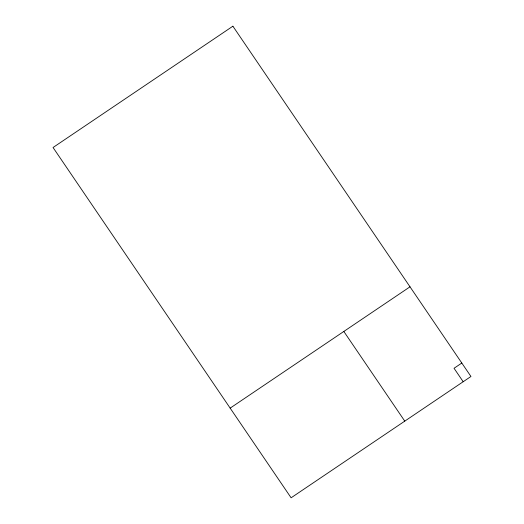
<?xml version="1.0" encoding="UTF-8"?>
<svg xmlns="http://www.w3.org/2000/svg" width="524" height="524" viewBox="0 0 524 524"><rect width="100%" height="100%" fill="white"/><g stroke="black" fill="none" stroke-linecap="round" stroke-linejoin="round"><path stroke-width="0.79" d="M230.167 408.124L410.01 286.811M461.814 363.034L454.039 368.274L463.183 381.727M343.829 331.456L404.77 421.132M232.892 26.2L53.048 147.513L291.108 497.8L470.952 376.487L232.892 26.2"/></g></svg>
